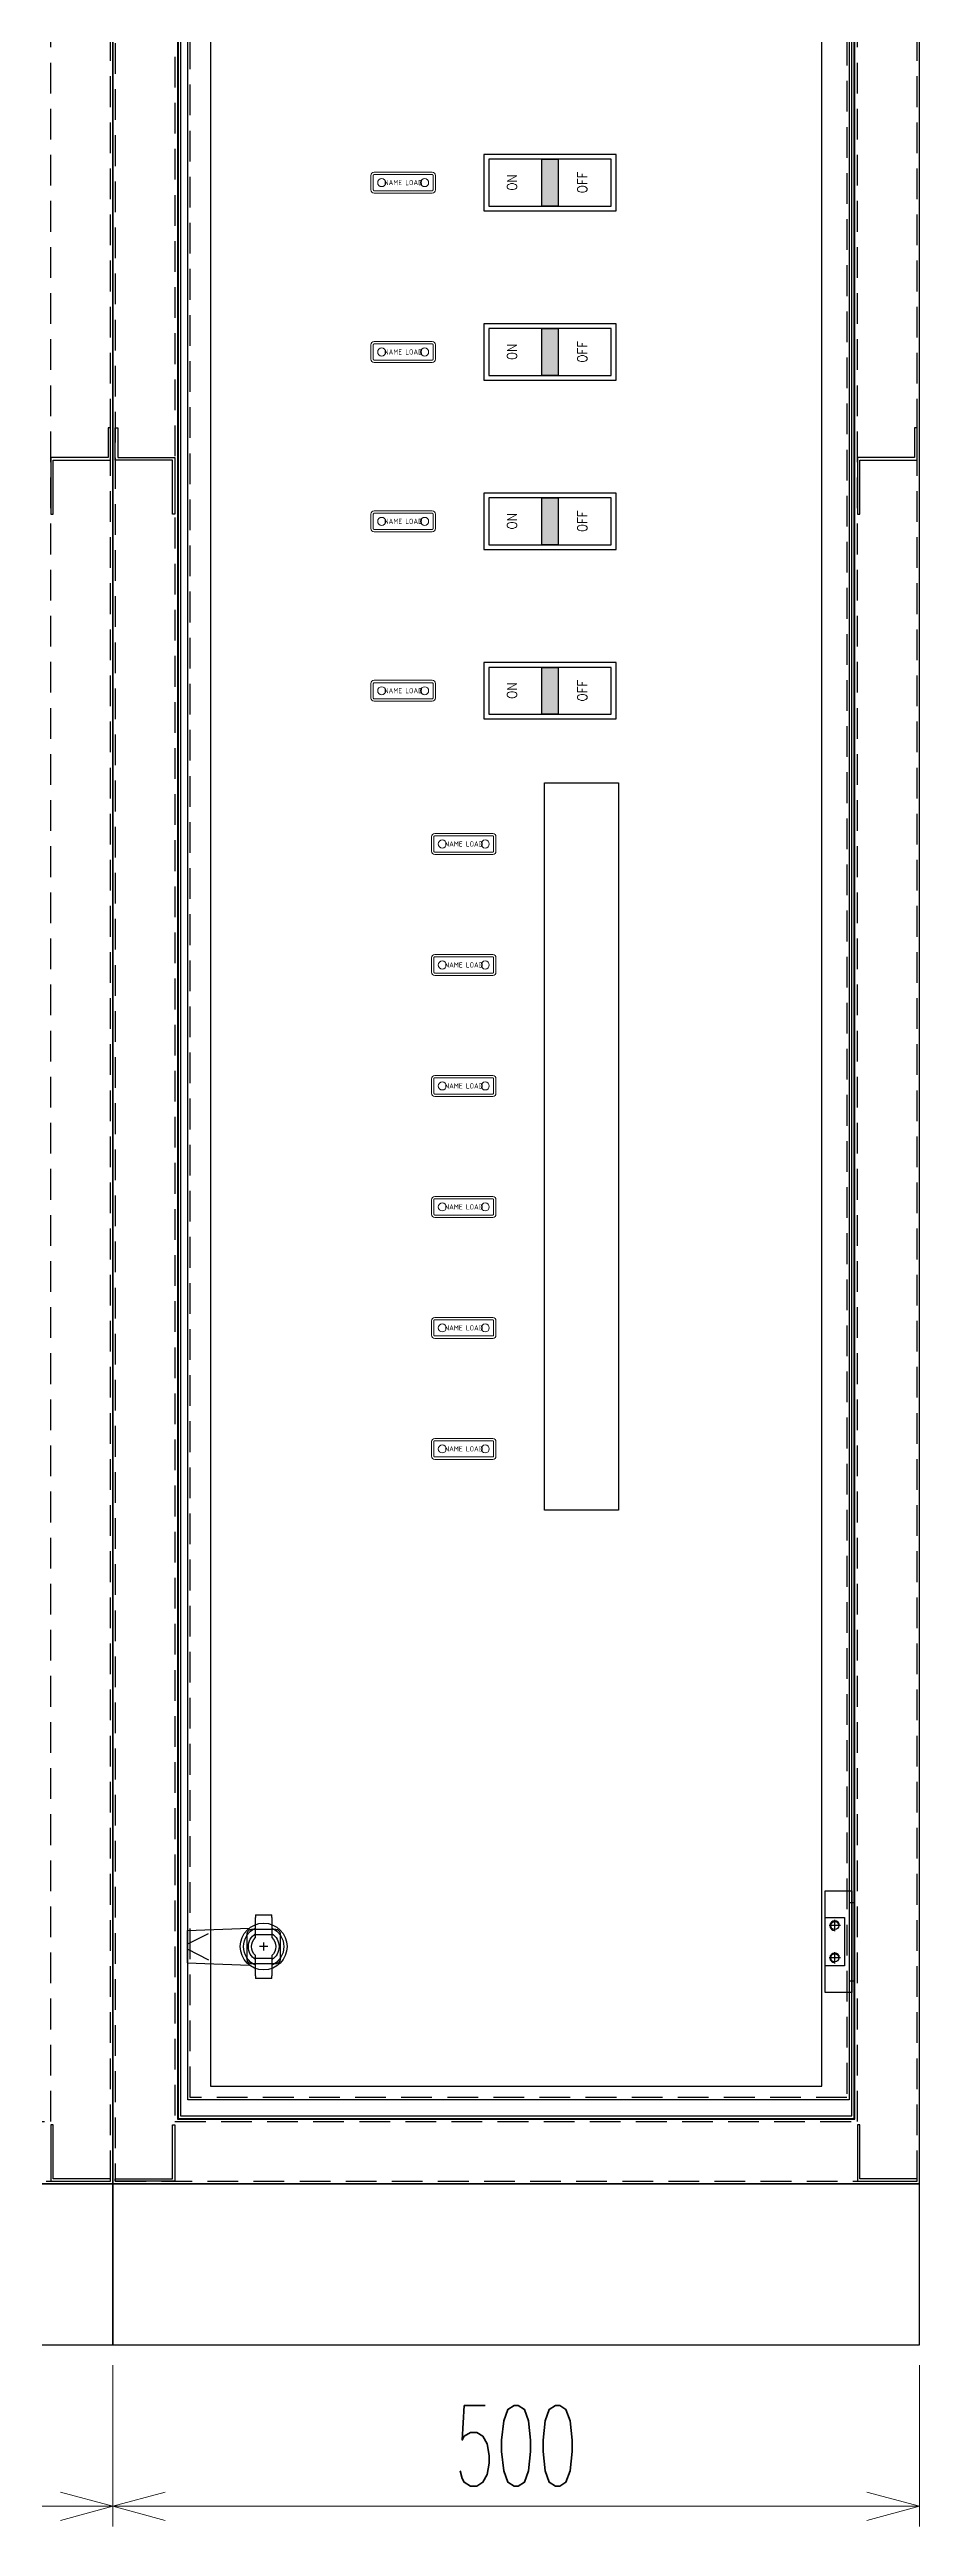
# Model space of a CAD drawing. Header units: millimetres. Extents: x 173893 to 258446, y -176540 to -123824.
# Drawn here: x 186367 to 186907, y -174671 to -173136 of the extents above; entities that cross this region are included whole.
import ezdxf
from ezdxf.enums import TextEntityAlignment as Align

# ---------------------------------------------------------------- set-up
doc = ezdxf.new("R2010")
doc.units = ezdxf.units.MM
doc.header["$LTSCALE"] = 3
doc.linetypes.add('ACAD_ISO04W100', pattern=[30, 24, -3, 0, -3])
doc.linetypes.add('HIDDEN', pattern=[9.525, 6.35, -3.175])
for name, color, linetype in [('@.DM. THIẾT BỊ', 7, 'Continuous'), ('centerline', 6, 'ACAD_ISO04W100'), ('dim', 7, 'Continuous'), ('equipments', 2, 'Continuous'), ('Thiet bi', 7, 'Continuous')]:
    doc.layers.add(name, color=color, linetype=linetype)
doc.styles.add('Ann_w01', font='romans.shx', dxfattribs={"width": 0.6, "bigfont": 'chineset.shx'})
doc.styles.add('HW_Standard', font='complex.shx', dxfattribs={"width": 0.9})
doc.styles.add('WD_IEC', font='isocp2.shx')
doc.dimstyles.new('Dim 01_SC25', dxfattribs={"dimscale": 25, "dimtxt": 2, "dimasz": 1.3, "dimexe": 0.5, "dimexo": 0.5, "dimgap": 0.5, "dimtad": 1, "dimdec": 1, "dimzin": 12, "dimdsep": 46, "dimtxsty": 'Ann_w01', "dimblk": 'OPEN30', "dimcen": 1.5, "dimclrd": 6, "dimclre": 6, "dimclrt": 3, "dimadec": 1, "dimazin": 3, "dimtm": 1e-09, "dimtfac": 1, "dimtdec": 1, "dimtix": 1, "dimtmove": 0, "dimatfit": 3, "dimldrblk": 'OPEN30', "dimfxl": 1, "dimtolj": 1, "dimlwd": 0, "dimlwe": 0, "dimarcsym": 0})

# ---------------------------------------------------------------- blocks, each defined once
blk = doc.blocks.new('_Open30')
at = {"color": 0, "linetype": 'ByBlock', "lineweight": -2}
for p, q in [((-1, 0.268), (0, 0)), ((0, 0), (-1, -0.268)), ((0, 0), (-1, 0))]:
    blk.add_line(p, q, dxfattribs=at)
blk = doc.blocks.new('*D79')
at = {"layer": 'Defpoints', "color": 0, "transparency": 16777216}
for p in [(186406.7, -174558.9), (186906.7, -174558.9), (186406.7, -174658.9)]:
    blk.add_point(p, dxfattribs=at)
at = {"layer": 'dim', "color": 6, "lineweight": 0, "transparency": 16777216}
for p, q in [((186406.7, -174571.4), (186406.7, -174671.4)), ((186906.7, -174571.4), (186906.7, -174671.4)), ((186874.2, -174658.9), (186439.2, -174658.9))]:
    blk.add_line(p, q, dxfattribs=at)
at = {"layer": 'dim', "color": 6, "lineweight": 0, "transparency": 16777216, "xscale": 32.5, "yscale": 32.5, "zscale": 32.5, "rotation": 180}
blk.add_blockref('_Open30', (186406.7, -174658.9), dxfattribs=at)
at = {"layer": 'dim', "color": 6, "lineweight": 0, "transparency": 16777216, "xscale": 32.5, "yscale": 32.5, "zscale": 32.5}
blk.add_blockref('_Open30', (186906.7, -174658.9), dxfattribs=at)
at = {"layer": 'dim', "color": 3, "transparency": 16777216, "insert": (186656.7, -174621.4), "char_height": 50, "attachment_point": 5, "style": 'Ann_w01'}
blk.add_mtext('\\A1;500', dxfattribs=at)
blk = doc.blocks.new('*D64')
at = {"layer": 'Defpoints', "color": 0, "transparency": 16777216}
for p in [(185506.7, -174558.9), (186406.7, -174558.9), (185506.7, -174658.9)]:
    blk.add_point(p, dxfattribs=at)
at = {"layer": 'dim', "color": 6, "lineweight": 0, "transparency": 16777216}
for p, q in [((185506.7, -174571.4), (185506.7, -174671.4)), ((186406.7, -174571.4), (186406.7, -174671.4)), ((186374.2, -174658.9), (185539.2, -174658.9))]:
    blk.add_line(p, q, dxfattribs=at)
at = {"layer": 'dim', "color": 6, "lineweight": 0, "transparency": 16777216, "xscale": 32.5, "yscale": 32.5, "zscale": 32.5, "rotation": 180}
blk.add_blockref('_Open30', (185506.7, -174658.9), dxfattribs=at)
at = {"layer": 'dim', "color": 6, "lineweight": 0, "transparency": 16777216, "xscale": 32.5, "yscale": 32.5, "zscale": 32.5}
blk.add_blockref('_Open30', (186406.7, -174658.9), dxfattribs=at)
at = {"layer": 'dim', "color": 3, "transparency": 16777216, "insert": (185956.7, -174621.4), "char_height": 50, "attachment_point": 5, "style": 'Ann_w01'}
blk.add_mtext('\\A1;900', dxfattribs=at)
blk = doc.blocks.new('MS722')
at = {"layer": '@.DM. THIẾT BỊ', "color": 4}
for p, q in [((-5, 37.8), (-5, 39.5)), ((5, 39.5), (-5, 39.5)), ((-5, 37.8), (-5, 27.2)), ((5, 39.5), (5, 37.8)), ((5, 27.2), (5, 37.8)), ((-5, 27.2), (-5, 25.3)), ((5, 27.2), (-5, 27.2)), ((5, 25.3), (5, 27.2)), ((-5, 14.2), (-5, 12.2)), ((-5, 12.2), (-5, 1.7)), ((-5, 12.2), (5, 12.2)), ((-5, 0), (-5, 1.7)), ((-5, 0), (5, 0)), ((5, 12.2), (5, 14.2)), ((5, 1.7), (5, 12.2)), ((5, 1.7), (5, 0))]:
    blk.add_line(p, q, dxfattribs=at)
for radius, start, end in [(12.5, 113.5782, 246.4218), (12.5, 293.5782, 66.4218), (7.5, 131.8103, 228.1897), (7.5, 311.8103, 48.1897)]:
    blk.add_arc((0, 19.8), radius, start, end, dxfattribs=at)
at = {"layer": '@.DM. THIẾT BỊ', "color": 9}
for start, end in [(121.7569, 238.2431), (301.7569, 58.2431)]:
    blk.add_arc((0, 19.8), 9.5, start, end, dxfattribs=at)

msp = doc.modelspace()

# ---------------------------------------------------------------- hatches: boundary and pattern name
at = {"layer": 'Thiet bi'}
for points in [[(186672.68, -173203.88), (186682.68, -173203.88), (186682.68, -173232.88), (186672.68, -173232.88)], [(186672.68, -173308.88), (186682.68, -173308.88), (186682.68, -173337.88), (186672.68, -173337.88)], [(186672.68, -173413.88), (186682.68, -173413.88), (186682.68, -173442.88), (186672.68, -173442.88)], [(186672.68, -173518.88), (186682.68, -173518.88), (186682.68, -173547.88), (186672.68, -173547.88)], [(186672.68, -173518.88), (186682.68, -173518.88), (186682.68, -173547.88), (186672.68, -173547.88)]]:
    msp.add_hatch(color=8, dxfattribs=at).paths.add_polyline_path(points)

# ---------------------------------------------------------------- linework, layer by layer
at = {"color": 6, "linetype": 'Continuous'}
for p, q in [((186857.72, -174298.88), (186850.72, -174298.88)), ((186854.22, -174302.38), (186854.22, -174295.38)), ((186857.72, -174318.88), (186850.72, -174318.88)), ((186854.22, -174322.38), (186854.22, -174315.38))]:
    msp.add_line(p, q, dxfattribs=at)
for points in [[(185506.72, -174458.88), (186406.72, -174458.88), (186406.72, -172358.88), (185506.72, -172358.88)], [(186406.72, -174458.88), (186906.72, -174458.88), (186906.72, -172358.88), (186406.72, -172358.88)], [(186446.72, -174418.88), (186866.72, -174418.88), (186866.72, -172398.88), (186446.72, -172398.88)], [(186639.68, -173203.88), (186639.68, -173232.88), (186715.68, -173232.88), (186715.68, -173203.88)], [(186639.68, -173308.88), (186639.68, -173337.88), (186715.68, -173337.88), (186715.68, -173308.88)], [(186639.68, -173413.88), (186639.68, -173442.88), (186715.68, -173442.88), (186715.68, -173413.88)], [(186639.68, -173518.88), (186639.68, -173547.88), (186715.68, -173547.88), (186715.68, -173518.88)], [(186639.68, -173518.88), (186639.68, -173547.88), (186715.68, -173547.88), (186715.68, -173518.88)], [(186406.72, -174458.88), (185506.72, -174458.88), (185506.72, -174558.88), (186406.72, -174558.88)], [(186906.72, -174458.88), (186406.72, -174458.88), (186406.72, -174558.88), (186906.72, -174558.88)]]:
    msp.add_lwpolyline(points, close=True)
at = {"linetype": 'HIDDEN'}
for points in [[(185508.22, -174457.38), (186405.22, -174457.38), (186405.22, -172360.38), (185508.22, -172360.38)], [(186408.22, -174457.38), (186905.22, -174457.38), (186905.22, -172360.38), (186408.22, -172360.38)], [(185545.22, -174420.38), (186368.22, -174420.38), (186368.22, -172397.38), (185545.22, -172397.38)], [(186445.22, -174420.38), (186868.22, -174420.38), (186868.22, -172397.38), (186445.22, -172397.38)]]:
    msp.add_lwpolyline(points, close=True, dxfattribs=at)
at = {"color": 6}
for points in [[(186447.22, -174418.38), (186866.22, -174418.38), (186866.22, -172399.38), (186447.22, -172399.38)], [(186448.72, -174416.88), (186864.72, -174416.88), (186864.72, -172400.88), (186448.72, -172400.88)], [(186467.22, -174398.38), (186846.22, -174398.38), (186846.22, -172419.38), (186467.22, -172419.38)]]:
    msp.add_lwpolyline(points, close=True, dxfattribs=at)
at = {"color": 4}
msp.add_lwpolyline([(186453.22, -172410.88), (186863.22, -172410.88), (186863.22, -174406.88), (186453.22, -174406.88)], close=True, dxfattribs=at)
at = {"color": 4, "linetype": 'HIDDEN'}
msp.add_lwpolyline([(186454.72, -172412.38), (186861.72, -172412.38), (186861.72, -174405.38), (186454.72, -174405.38)], close=True, dxfattribs=at)
at = {"color": 5}
for points in [[(186636.68, -173200.88), (186636.68, -173235.88), (186718.68, -173235.88), (186718.68, -173200.88)], [(186636.68, -173305.88), (186636.68, -173340.88), (186718.68, -173340.88), (186718.68, -173305.88)], [(186636.68, -173410.88), (186636.68, -173445.88), (186718.68, -173445.88), (186718.68, -173410.88)], [(186636.68, -173515.88), (186636.68, -173550.88), (186718.68, -173550.88), (186718.68, -173515.88)], [(186636.68, -173515.88), (186636.68, -173550.88), (186718.68, -173550.88), (186718.68, -173515.88)]]:
    msp.add_lwpolyline(points, close=True, dxfattribs=at)
at = {"color": 7, "lineweight": 9}
for points in [[(186604.68, -173224.88), (186568.68, -173224.88, -0.4142136), (186566.68, -173222.88), (186566.68, -173213.88, -0.4142136), (186568.68, -173211.88), (186604.68, -173211.88, -0.4142136), (186606.68, -173213.88), (186606.68, -173222.88, -0.4142136)], [(186604.68, -173224.88), (186568.68, -173224.88, -0.4142136), (186566.68, -173222.88), (186566.68, -173213.88, -0.4142136), (186568.68, -173211.88), (186604.68, -173211.88, -0.4142136), (186606.68, -173213.88), (186606.68, -173222.88, -0.4142136)], [(186604.68, -173329.88), (186568.68, -173329.88, -0.4142136), (186566.68, -173327.88), (186566.68, -173318.88, -0.4142136), (186568.68, -173316.88), (186604.68, -173316.88, -0.4142136), (186606.68, -173318.88), (186606.68, -173327.88, -0.4142136)], [(186604.68, -173329.88), (186568.68, -173329.88, -0.4142136), (186566.68, -173327.88), (186566.68, -173318.88, -0.4142136), (186568.68, -173316.88), (186604.68, -173316.88, -0.4142136), (186606.68, -173318.88), (186606.68, -173327.88, -0.4142136)], [(186604.68, -173434.88), (186568.68, -173434.88, -0.4142136), (186566.68, -173432.88), (186566.68, -173423.88, -0.4142136), (186568.68, -173421.88), (186604.68, -173421.88, -0.4142136), (186606.68, -173423.88), (186606.68, -173432.88, -0.4142136)], [(186604.68, -173434.88), (186568.68, -173434.88, -0.4142136), (186566.68, -173432.88), (186566.68, -173423.88, -0.4142136), (186568.68, -173421.88), (186604.68, -173421.88, -0.4142136), (186606.68, -173423.88), (186606.68, -173432.88, -0.4142136)], [(186604.68, -173539.88), (186568.68, -173539.88, -0.4142136), (186566.68, -173537.88), (186566.68, -173528.88, -0.4142136), (186568.68, -173526.88), (186604.68, -173526.88, -0.4142136), (186606.68, -173528.88), (186606.68, -173537.88, -0.4142136)], [(186604.68, -173539.88), (186568.68, -173539.88, -0.4142136), (186566.68, -173537.88), (186566.68, -173528.88, -0.4142136), (186568.68, -173526.88), (186604.68, -173526.88, -0.4142136), (186606.68, -173528.88), (186606.68, -173537.88, -0.4142136)], [(186642.22, -173634.88), (186606.22, -173634.88, -0.4142136), (186604.22, -173632.88), (186604.22, -173623.88, -0.4142136), (186606.22, -173621.88), (186642.22, -173621.88, -0.4142136), (186644.22, -173623.88), (186644.22, -173632.88, -0.4142136)], [(186642.22, -173634.88), (186606.22, -173634.88, -0.4142136), (186604.22, -173632.88), (186604.22, -173623.88, -0.4142136), (186606.22, -173621.88), (186642.22, -173621.88, -0.4142136), (186644.22, -173623.88), (186644.22, -173632.88, -0.4142136)], [(186642.22, -173709.88), (186606.22, -173709.88, -0.4142136), (186604.22, -173707.88), (186604.22, -173698.88, -0.4142136), (186606.22, -173696.88), (186642.22, -173696.88, -0.4142136), (186644.22, -173698.88), (186644.22, -173707.88, -0.4142136)], [(186642.22, -173709.88), (186606.22, -173709.88, -0.4142136), (186604.22, -173707.88), (186604.22, -173698.88, -0.4142136), (186606.22, -173696.88), (186642.22, -173696.88, -0.4142136), (186644.22, -173698.88), (186644.22, -173707.88, -0.4142136)], [(186642.22, -173784.88), (186606.22, -173784.88, -0.4142136), (186604.22, -173782.88), (186604.22, -173773.88, -0.4142136), (186606.22, -173771.88), (186642.22, -173771.88, -0.4142136), (186644.22, -173773.88), (186644.22, -173782.88, -0.4142136)], [(186642.22, -173784.88), (186606.22, -173784.88, -0.4142136), (186604.22, -173782.88), (186604.22, -173773.88, -0.4142136), (186606.22, -173771.88), (186642.22, -173771.88, -0.4142136), (186644.22, -173773.88), (186644.22, -173782.88, -0.4142136)], [(186642.22, -173859.88), (186606.22, -173859.88, -0.4142136), (186604.22, -173857.88), (186604.22, -173848.88, -0.4142136), (186606.22, -173846.88), (186642.22, -173846.88, -0.4142136), (186644.22, -173848.88), (186644.22, -173857.88, -0.4142136)], [(186642.22, -173859.88), (186606.22, -173859.88, -0.4142136), (186604.22, -173857.88), (186604.22, -173848.88, -0.4142136), (186606.22, -173846.88), (186642.22, -173846.88, -0.4142136), (186644.22, -173848.88), (186644.22, -173857.88, -0.4142136)], [(186642.22, -173934.88), (186606.22, -173934.88, -0.4142136), (186604.22, -173932.88), (186604.22, -173923.88, -0.4142136), (186606.22, -173921.88), (186642.22, -173921.88, -0.4142136), (186644.22, -173923.88), (186644.22, -173932.88, -0.4142136)], [(186642.22, -173934.88), (186606.22, -173934.88, -0.4142136), (186604.22, -173932.88), (186604.22, -173923.88, -0.4142136), (186606.22, -173921.88), (186642.22, -173921.88, -0.4142136), (186644.22, -173923.88), (186644.22, -173932.88, -0.4142136)], [(186642.22, -174009.88), (186606.22, -174009.88, -0.4142136), (186604.22, -174007.88), (186604.22, -173998.88, -0.4142136), (186606.22, -173996.88), (186642.22, -173996.88, -0.4142136), (186644.22, -173998.88), (186644.22, -174007.88, -0.4142136)], [(186642.22, -174009.88), (186606.22, -174009.88, -0.4142136), (186604.22, -174007.88), (186604.22, -173998.88, -0.4142136), (186606.22, -173996.88), (186642.22, -173996.88, -0.4142136), (186644.22, -173998.88), (186644.22, -174007.88, -0.4142136)]]:
    msp.add_lwpolyline(points, format="xyb", close=True, dxfattribs=at)
at = {"color": 6, "linetype": 'HIDDEN', "lineweight": 9, "ltscale": 10}
for points in [[(186604.68, -173223.38), (186568.68, -173223.38, -0.4142136), (186568.18, -173222.88), (186568.18, -173213.88, -0.4142136), (186568.68, -173213.38), (186604.68, -173213.38, -0.4142136), (186605.18, -173213.88), (186605.18, -173222.88, -0.4142136)], [(186604.68, -173223.38), (186568.68, -173223.38, -0.4142136), (186568.18, -173222.88), (186568.18, -173213.88, -0.4142136), (186568.68, -173213.38), (186604.68, -173213.38, -0.4142136), (186605.18, -173213.88), (186605.18, -173222.88, -0.4142136)], [(186604.68, -173328.38), (186568.68, -173328.38, -0.4142136), (186568.18, -173327.88), (186568.18, -173318.88, -0.4142136), (186568.68, -173318.38), (186604.68, -173318.38, -0.4142136), (186605.18, -173318.88), (186605.18, -173327.88, -0.4142136)], [(186604.68, -173328.38), (186568.68, -173328.38, -0.4142136), (186568.18, -173327.88), (186568.18, -173318.88, -0.4142136), (186568.68, -173318.38), (186604.68, -173318.38, -0.4142136), (186605.18, -173318.88), (186605.18, -173327.88, -0.4142136)], [(186604.68, -173433.38), (186568.68, -173433.38, -0.4142136), (186568.18, -173432.88), (186568.18, -173423.88, -0.4142136), (186568.68, -173423.38), (186604.68, -173423.38, -0.4142136), (186605.18, -173423.88), (186605.18, -173432.88, -0.4142136)], [(186604.68, -173433.38), (186568.68, -173433.38, -0.4142136), (186568.18, -173432.88), (186568.18, -173423.88, -0.4142136), (186568.68, -173423.38), (186604.68, -173423.38, -0.4142136), (186605.18, -173423.88), (186605.18, -173432.88, -0.4142136)], [(186604.68, -173538.38), (186568.68, -173538.38, -0.4142136), (186568.18, -173537.88), (186568.18, -173528.88, -0.4142136), (186568.68, -173528.38), (186604.68, -173528.38, -0.4142136), (186605.18, -173528.88), (186605.18, -173537.88, -0.4142136)], [(186604.68, -173538.38), (186568.68, -173538.38, -0.4142136), (186568.18, -173537.88), (186568.18, -173528.88, -0.4142136), (186568.68, -173528.38), (186604.68, -173528.38, -0.4142136), (186605.18, -173528.88), (186605.18, -173537.88, -0.4142136)], [(186642.22, -173633.38), (186606.22, -173633.38, -0.4142136), (186605.72, -173632.88), (186605.72, -173623.88, -0.4142136), (186606.22, -173623.38), (186642.22, -173623.38, -0.4142136), (186642.72, -173623.88), (186642.72, -173632.88, -0.4142136)], [(186642.22, -173633.38), (186606.22, -173633.38, -0.4142136), (186605.72, -173632.88), (186605.72, -173623.88, -0.4142136), (186606.22, -173623.38), (186642.22, -173623.38, -0.4142136), (186642.72, -173623.88), (186642.72, -173632.88, -0.4142136)], [(186642.22, -173708.38), (186606.22, -173708.38, -0.4142136), (186605.72, -173707.88), (186605.72, -173698.88, -0.4142136), (186606.22, -173698.38), (186642.22, -173698.38, -0.4142136), (186642.72, -173698.88), (186642.72, -173707.88, -0.4142136)], [(186642.22, -173708.38), (186606.22, -173708.38, -0.4142136), (186605.72, -173707.88), (186605.72, -173698.88, -0.4142136), (186606.22, -173698.38), (186642.22, -173698.38, -0.4142136), (186642.72, -173698.88), (186642.72, -173707.88, -0.4142136)], [(186642.22, -173783.38), (186606.22, -173783.38, -0.4142136), (186605.72, -173782.88), (186605.72, -173773.88, -0.4142136), (186606.22, -173773.38), (186642.22, -173773.38, -0.4142136), (186642.72, -173773.88), (186642.72, -173782.88, -0.4142136)], [(186642.22, -173783.38), (186606.22, -173783.38, -0.4142136), (186605.72, -173782.88), (186605.72, -173773.88, -0.4142136), (186606.22, -173773.38), (186642.22, -173773.38, -0.4142136), (186642.72, -173773.88), (186642.72, -173782.88, -0.4142136)], [(186642.22, -173858.38), (186606.22, -173858.38, -0.4142136), (186605.72, -173857.88), (186605.72, -173848.88, -0.4142136), (186606.22, -173848.38), (186642.22, -173848.38, -0.4142136), (186642.72, -173848.88), (186642.72, -173857.88, -0.4142136)], [(186642.22, -173858.38), (186606.22, -173858.38, -0.4142136), (186605.72, -173857.88), (186605.72, -173848.88, -0.4142136), (186606.22, -173848.38), (186642.22, -173848.38, -0.4142136), (186642.72, -173848.88), (186642.72, -173857.88, -0.4142136)], [(186642.22, -173933.38), (186606.22, -173933.38, -0.4142136), (186605.72, -173932.88), (186605.72, -173923.88, -0.4142136), (186606.22, -173923.38), (186642.22, -173923.38, -0.4142136), (186642.72, -173923.88), (186642.72, -173932.88, -0.4142136)], [(186642.22, -173933.38), (186606.22, -173933.38, -0.4142136), (186605.72, -173932.88), (186605.72, -173923.88, -0.4142136), (186606.22, -173923.38), (186642.22, -173923.38, -0.4142136), (186642.72, -173923.88), (186642.72, -173932.88, -0.4142136)], [(186642.22, -174008.38), (186606.22, -174008.38, -0.4142136), (186605.72, -174007.88), (186605.72, -173998.88, -0.4142136), (186606.22, -173998.38), (186642.22, -173998.38, -0.4142136), (186642.72, -173998.88), (186642.72, -174007.88, -0.4142136)], [(186642.22, -174008.38), (186606.22, -174008.38, -0.4142136), (186605.72, -174007.88), (186605.72, -173998.88, -0.4142136), (186606.22, -173998.38), (186642.22, -173998.38, -0.4142136), (186642.72, -173998.88), (186642.72, -174007.88, -0.4142136)]]:
    msp.add_lwpolyline(points, format="xyb", close=True, dxfattribs=at)
at = {"color": 1}
for points in [[(186403.72, -173388.88), (186368.22, -173388.88), (186368.22, -173423.88), (186369.72, -173423.88), (186369.72, -173390.38), (186405.22, -173390.38), (186405.22, -173370.38), (186403.72, -173370.38)], [(186409.72, -173388.88), (186445.22, -173388.88), (186445.22, -173423.88), (186443.72, -173423.88), (186443.72, -173390.38), (186408.22, -173390.38), (186408.22, -173370.38), (186409.72, -173370.38)], [(186903.72, -173388.88), (186868.22, -173388.88), (186868.22, -173423.88), (186869.72, -173423.88), (186869.72, -173390.38), (186905.22, -173390.38), (186905.22, -173370.38), (186903.72, -173370.38)], [(186368.22, -174422.38), (186368.22, -174457.38), (186405.22, -174457.38), (186405.22, -174455.88), (186369.72, -174455.88), (186369.72, -174422.38)], [(186445.22, -174422.38), (186445.22, -174457.38), (186408.22, -174457.38), (186408.22, -174455.88), (186443.72, -174455.88), (186443.72, -174422.38)], [(186868.22, -174422.38), (186868.22, -174457.38), (186905.22, -174457.38), (186905.22, -174455.88), (186869.72, -174455.88), (186869.72, -174422.38)]]:
    msp.add_lwpolyline(points, close=True, dxfattribs=at)
at = {"linetype": 'Continuous'}
msp.add_lwpolyline([(186674.22, -173590.38), (186720.22, -173590.38), (186720.22, -174041.38), (186674.22, -174041.38)], close=True, dxfattribs=at)
at = {"linetype": 'ByBlock', "lineweight": 9}
for centre in [(186573.38, -173218.38), (186599.98, -173218.38), (186573.38, -173323.38), (186599.98, -173323.38), (186573.38, -173428.38), (186599.98, -173428.38), (186573.38, -173533.38), (186599.98, -173533.38), (186610.92, -173628.38), (186637.52, -173628.38), (186610.92, -173703.38), (186637.52, -173703.38), (186610.92, -173778.38), (186637.52, -173778.38), (186610.92, -173853.38), (186637.52, -173853.38), (186610.92, -173928.38), (186637.52, -173928.38), (186610.92, -174003.38), (186637.52, -174003.38)]:
    msp.add_circle(centre, 2.5, dxfattribs=at)
at = {"layer": '@.DM. THIẾT BỊ', "color": 8}
for p, q in [((186452.72, -174301.88), (186491.34, -174300.41)), ((186452.72, -174301.88), (186452.72, -174321.88)), ((186452.72, -174310.5), (186466.1, -174303.74)), ((186452.72, -174313.26), (186466.1, -174320.02)), ((186452.72, -174321.88), (186491.34, -174323.35))]:
    msp.add_line(p, q, dxfattribs=at)
at = {"layer": '@.DM. THIẾT BỊ', "color": 1, "ltscale": 10}
msp.add_line((186500.22, -174314.38), (186500.22, -174309.38), dxfattribs=at)
at = {"layer": '@.DM. THIẾT BỊ', "color": 8}
msp.add_lwpolyline([(186510.72, -174319.38), (186510.72, -174304.38, 0.4142136), (186507.72, -174301.38), (186492.72, -174301.38, 0.4142136), (186489.72, -174304.38), (186489.72, -174319.38, 0.4142136), (186492.72, -174322.38), (186507.72, -174322.38, 0.4142136)], format="xyb", close=True, dxfattribs=at)
at = {"layer": '@.DM. THIẾT BỊ', "color": 1, "ltscale": 10}
msp.add_lwpolyline([(186502.72, -174311.88), (186497.72, -174311.88)], dxfattribs=at)
at = {"layer": '@.DM. THIẾT BỊ', "color": 8}
msp.add_circle((186500.22, -174311.88), 14.5, dxfattribs=at)
at = {"layer": 'centerline'}
for p, q in [((186863.72, -174284.63), (186865.72, -174284.63)), ((186863.72, -174333.13), (186865.72, -174333.13))]:
    msp.add_line(p, q, dxfattribs=at)
at = {"layer": 'equipments'}
msp.add_lwpolyline([(186848.22, -174340.38), (186848.22, -174277.38), (186864.72, -174277.38), (186864.72, -174340.38)], close=True, dxfattribs=at)
msp.add_lwpolyline([(186848.22, -174293.88), (186860.22, -174293.88), (186860.22, -174323.88), (186848.22, -174323.88)], dxfattribs=at)
for centre in [(186854.22, -174298.88), (186854.22, -174318.88)]:
    msp.add_circle(centre, 2.5, dxfattribs=at)
at = {"layer": 'equipments', "color": 8}
for centre in [(186854.22, -174298.88), (186854.22, -174318.88)]:
    msp.add_arc(centre, 3, 0, 270, dxfattribs=at)
at = {"layer": 'Thiet bi'}
for points in [[(186682.68, -173203.88), (186682.68, -173232.88), (186672.68, -173232.88), (186672.68, -173203.88)], [(186682.68, -173308.88), (186682.68, -173337.88), (186672.68, -173337.88), (186672.68, -173308.88)], [(186682.68, -173413.88), (186682.68, -173442.88), (186672.68, -173442.88), (186672.68, -173413.88)], [(186682.68, -173518.88), (186682.68, -173547.88), (186672.68, -173547.88), (186672.68, -173518.88)], [(186682.68, -173518.88), (186682.68, -173547.88), (186672.68, -173547.88), (186672.68, -173518.88)]]:
    msp.add_lwpolyline(points, close=True, dxfattribs=at)

# ---------------------------------------------------------------- block references
at = {"layer": '@.DM. THIẾT BỊ', "color": 8, "xscale": -1, "rotation": 180}
msp.add_blockref('MS722', (186500.22, -174292.13), dxfattribs=at)

# ---------------------------------------------------------------- texts
at = {"style": 'WD_IEC', "width": 0.9}
for p in [(186586.81, -173218.36), (186586.81, -173218.36), (186586.81, -173323.36), (186586.81, -173323.36), (186586.81, -173428.36), (186586.81, -173428.36), (186586.81, -173533.36), (186586.81, -173533.36), (186624.35, -173628.36), (186624.35, -173628.36), (186624.35, -173703.36), (186624.35, -173703.36), (186624.35, -173778.36), (186624.35, -173778.36), (186624.35, -173853.36), (186624.35, -173853.36), (186624.35, -173928.36), (186624.35, -173928.36), (186624.35, -174003.36), (186624.35, -174003.36)]:
    msp.add_text('NAME LOAD', height=3.2, dxfattribs=at).set_placement(p, align=Align.MIDDLE_CENTER)
at = {"layer": 'Thiet bi', "color": 3, "style": 'HW_Standard', "width": 0.9}
for p in [(186654.16, -173218.32), (186654.16, -173323.32), (186654.16, -173428.32), (186654.16, -173533.32), (186654.16, -173533.32)]:
    msp.add_text('ON', height=6, rotation=90, dxfattribs=at).set_placement(p, align=Align.MIDDLE_CENTER)
at = {"layer": 'Thiet bi', "color": 1, "style": 'HW_Standard', "width": 0.9}
for p in [(186697.71, -173218.32), (186697.71, -173323.32), (186697.71, -173428.32), (186697.71, -173533.32), (186697.71, -173533.32)]:
    msp.add_text('OFF', height=6, rotation=90, dxfattribs=at).set_placement(p, align=Align.MIDDLE_CENTER)

# ---------------------------------------------------------------- dimensions: what is measured, and where the dimension line sits
at = {"layer": 'dim'}
for base, p1, p2, picture, middle in [((185506.72, -174658.88), (186406.72, -174558.88), (185506.72, -174558.88), '*D64', (185956.72, -174621.38)), ((186406.72, -174658.88), (186906.72, -174558.88), (186406.72, -174558.88), '*D79', (186656.72, -174621.38))]:
    dim = msp.add_linear_dim(base=base, p1=p1, p2=p2, dimstyle='Dim 01_SC25', dxfattribs=at)
    dim.commit()
    dim.dimension.update_dxf_attribs({"geometry": picture, "text_midpoint": middle})

doc.saveas('drawing.dxf')
